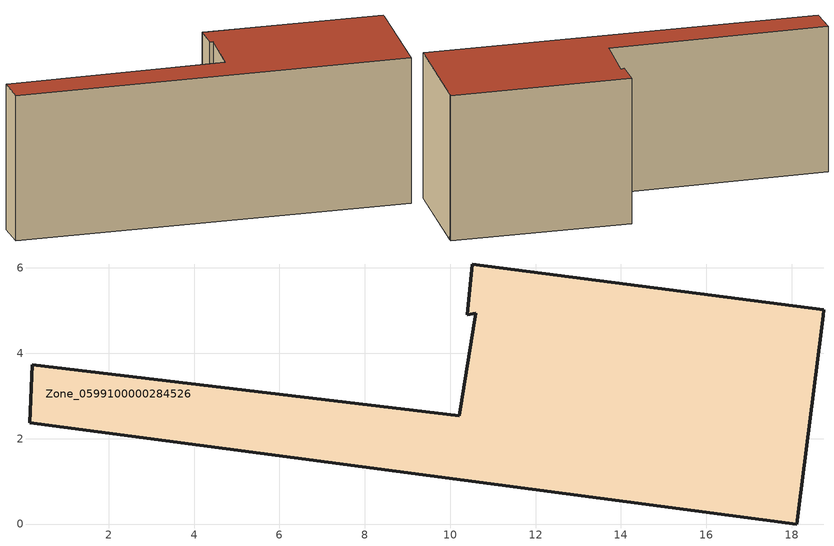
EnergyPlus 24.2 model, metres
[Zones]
Zone_0599100000284526
 floor ground (C_G): 0.21,3.73 10.21,2.53 10.6,4.94 10.4,4.9 10.52,6.09 18.75,5.01 18.73,4.88 18.12,0 0.15,2.37 z0
 wall outside (C_F): 0.15,2.37 18.12,0 18.73,4.88 18.75,5.01 10.52,6.09 10.4,4.9 10.6,4.94 10.21,2.53 0.21,3.73 0.15,2.37 z0:7.03
 roof outside (C_R): 10.21,2.53 0.21,3.73 0.15,2.37 18.12,0 18.73,4.88 18.75,5.01 10.52,6.09 10.4,4.9 10.6,4.94 z7.03
[BUILDING]
Pand.0599100000284526: North Axis=0; Terrain=City; Loads Convergence Tolerance Value=0.04; Temperature Convergence Tolerance Value=0.4; Solar Distribution=FullExterior; Maximum Number of Warmup Days=25; Minimum Number of Warmup Days=1
[Site:Location]
Rotterdam.The.Hague.AP_ZH_NLD Design_Conditions: Latitude=51.96; Longitude=4.45; Time Zone=1; Elevation=-4.5
[SITE:GROUNDTEMPERATURE:BUILDINGSURFACE]
18, 18, 18, 18, 18, 18, 18, 18, 18, 18, 18, 18
[MATERIAL] Thermal Absorptance=0.9; Solar Absorptance=0.7; Visible Absorptance=0.7
Name | Roughness | Thickness | Conductivity | Density | Specific Heat
G.TI.1946 | MediumSmooth | 0.15 | 1 | 540 | 1210
F.TI.1946 | Rough | 0.3 | 0.857143 | 1920 | 840
R.TI.1946 | MediumRough | 0.2 | 0.1 | 1500 | 1000
[CONSTRUCTION]
C_G: G.TI.1946
C_F: F.TI.1946
C_R: R.TI.1946
[ZONE]
Zone_0599100000284526: Type=1; Multiplier=1; Ceiling Height=Autocalculate; Volume=Autocalculate; Floor Area=autocalculate; Part of Total Floor Area=Yes
[ZONEINFILTRATION:DESIGNFLOWRATE]
Infil_Zone_0599100000284526: Zone or ZoneList or Space or SpaceList=Zone_0599100000284526; Schedule=AlwaysOn; Design Flow Rate Calculation Method=Flow/Area; Flow Rate per Floor Area=0.003; Constant Term Coefficient=1; Temperature Term Coefficient=0; Velocity Term Coefficient=0; Velocity Squared Term Coefficient=0
[HVACTEMPLATE:ZONE:IDEALLOADSAIRSYSTEM]
Zone_0599100000284526: Maximum Heating Supply Air Temperature=50; Minimum Cooling Supply Air Temperature=13; Maximum Heating Supply Air Humidity Ratio=0.0156; Minimum Cooling Supply Air Humidity Ratio=0.0077; Heating Limit=NoLimit; Cooling Limit=NoLimit; Dehumidification Control Type=ConstantSensibleHeatRatio; Cooling Sensible Heat Ratio=0.7; Dehumidification Setpoint=60; Humidification Control Type=None; Humidification Setpoint=30; Outdoor Air Method=None; Outdoor Air Flow Rate per Person=0.00944; Outdoor Air Flow Rate per Zone Floor Area=0; Outdoor Air Flow Rate per Zone=0; Demand Controlled Ventilation Type=None; Outdoor Air Economizer Type=NoEconomizer; Heat Recovery Type=None; Sensible Heat Recovery Effectiveness=0.7; Latent Heat Recovery Effectiveness=0.65
[ZONECONTROL:THERMOSTAT]
ThermostatControl_Zone_0599100000284526: Zone or ZoneList=Zone_0599100000284526; Control Type Schedule=DualSetpointControlType; Control 1=Thermostat_Zone_0599100000284526; Temperature Difference Between Cutout And Setpoint=0
[THERMOSTATSETPOINT:DUALSETPOINT]
Thermostat_Zone_0599100000284526: Heating Setpoint Temperature Schedule=HeatingSetpoint_Zone_0599100000284526; Cooling Setpoint Temperature Schedule=CoolingSetpoint_Zone_0599100000284526
[SCHEDULE:COMPACT]
HeatingSetpoint_Zone_0599100000284526: Through: 12/31, For: AllDays, Until: 24:00, 21
CoolingSetpoint_Zone_0599100000284526: Through: 12/31, For: AllDays, Until: 24:00, 24
DualSetpointControlType: Through: 12/31, For: AllDays, Until: 24:00, 4
AlwaysOn: Through: 12/31, For: AllDays, Until: 24:00, 1
